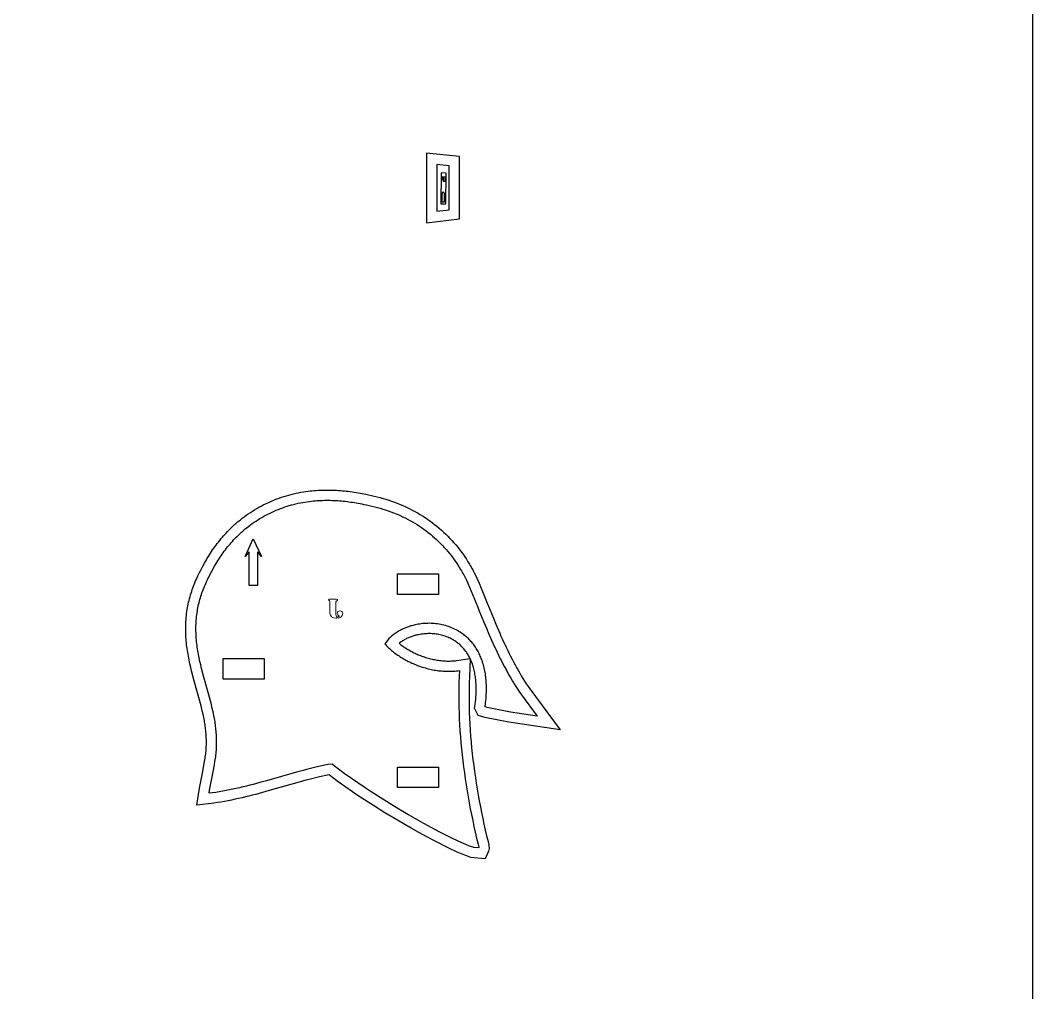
# Model space of a CAD drawing. Extents: x 0 to 48, y 0 to 96.
# Drawn here: x 23.35 to 48, y 23.67 to 47.33 of the extents above; entities that cross this region are included whole.
import ezdxf

# ---------------------------------------------------------------- set-up
doc = ezdxf.new("R2010")
doc.units = 0
doc.header["$MEASUREMENT"] = 0
for name, color, linetype in [('Cut', 250, 'CONTINUOUS'), ('Print 1', 250, 'CONTINUOUS'), ('Print 2', 250, 'CONTINUOUS'), ('Print 3', 250, 'CONTINUOUS')]:
    doc.layers.add(name, color=color, linetype=linetype)

msp = doc.modelspace()

# ---------------------------------------------------------------- linework, layer by layer
at = {"layer": 'Cut', "color": 7}
for points in [[(33.494, 43.819), (33.495, 42.683), (33.794, 42.719), (33.794, 43.788)], [(30.285, 35.607), (30.34, 35.615), (30.396, 35.623), (30.441, 35.628), (30.487, 35.633), (30.533, 35.637), (30.578, 35.64), (30.624, 35.643), (30.669, 35.646), (30.715, 35.647), (30.761, 35.649), (30.807, 35.649), (30.852, 35.649), (30.898, 35.649), (30.944, 35.647), (30.989, 35.646), (31.035, 35.644), (31.081, 35.641), (31.126, 35.637), (31.172, 35.634), (31.218, 35.629), (31.263, 35.624), (31.308, 35.619), (31.354, 35.613), (31.399, 35.607), (31.444, 35.6), (31.49, 35.593), (31.535, 35.585), (31.58, 35.577), (31.625, 35.568), (31.669, 35.559), (31.714, 35.549), (31.782, 35.537), (31.849, 35.523), (31.916, 35.508), (31.983, 35.492), (32.05, 35.474), (32.116, 35.456), (32.182, 35.436), (32.247, 35.415), (32.313, 35.393), (32.377, 35.37), (32.442, 35.345), (32.505, 35.32), (32.569, 35.293), (32.631, 35.264), (32.662, 35.25), (32.723, 35.221), (32.782, 35.19), (32.841, 35.159), (32.899, 35.126), (32.957, 35.092), (33.013, 35.057), (33.069, 35.021), (33.125, 34.983), (33.179, 34.945), (33.233, 34.905), (33.286, 34.864), (33.338, 34.822), (33.389, 34.78), (33.439, 34.736), (33.489, 34.691), (33.537, 34.645), (33.585, 34.598), (33.631, 34.55), (33.677, 34.502), (33.721, 34.452), (33.765, 34.401), (33.807, 34.35), (33.849, 34.298), (33.889, 34.244), (33.928, 34.19), (33.967, 34.136), (34.004, 34.08), (34.039, 34.023), (34.074, 33.966), (34.093, 33.934), (34.112, 33.902), (34.13, 33.869), (34.148, 33.836), (34.166, 33.803), (34.183, 33.77), (34.216, 33.703), (34.248, 33.636), (34.293, 33.533), (34.49, 33.048), (34.518, 32.979), (34.639, 32.684), (34.701, 32.537), (34.764, 32.39), (34.796, 32.317), (34.828, 32.244), (34.861, 32.171), (34.894, 32.099), (34.928, 32.026), (34.962, 31.954), (34.997, 31.882), (35.032, 31.811), (35.068, 31.74), (35.104, 31.669), (35.141, 31.598), (35.179, 31.528), (35.217, 31.458), (35.256, 31.389), (35.296, 31.32), (35.337, 31.251), (35.378, 31.183), (35.42, 31.115), (35.463, 31.048), (35.507, 30.981), (35.552, 30.915), (35.935, 30.399), (35.289, 30.496), (34.719, 30.609), (34.678, 30.62), (34.672, 30.634), (34.681, 30.708), (34.689, 30.783), (34.692, 30.821), (34.695, 30.858), (34.697, 30.896), (34.699, 30.934), (34.701, 30.972), (34.702, 31.009), (34.702, 31.047), (34.702, 31.085), (34.702, 31.122), (34.701, 31.16), (34.699, 31.198), (34.697, 31.235), (34.694, 31.273), (34.69, 31.311), (34.686, 31.348), (34.681, 31.385), (34.676, 31.422), (34.67, 31.46), (34.663, 31.497), (34.655, 31.533), (34.647, 31.57), (34.638, 31.607), (34.628, 31.643), (34.617, 31.679), (34.606, 31.716), (34.597, 31.744), (34.586, 31.773), (34.576, 31.801), (34.564, 31.83), (34.552, 31.858), (34.54, 31.885), (34.527, 31.913), (34.513, 31.94), (34.499, 31.967), (34.484, 31.993), (34.469, 32.02), (34.453, 32.045), (34.436, 32.071), (34.419, 32.096), (34.401, 32.121), (34.383, 32.145), (34.364, 32.169), (34.345, 32.193), (34.325, 32.216), (34.305, 32.238), (34.284, 32.26), (34.263, 32.282), (34.241, 32.303), (34.218, 32.323), (34.195, 32.343), (34.172, 32.362), (34.148, 32.381), (34.123, 32.399), (34.098, 32.416), (34.065, 32.439), (34.031, 32.46), (33.997, 32.479), (33.962, 32.498), (33.927, 32.516), (33.891, 32.533), (33.855, 32.548), (33.818, 32.563), (33.781, 32.576), (33.743, 32.589), (33.705, 32.6), (33.667, 32.61), (33.628, 32.619), (33.59, 32.627), (33.551, 32.634), (33.511, 32.64), (33.472, 32.645), (33.433, 32.649), (33.393, 32.652), (33.353, 32.654), (33.314, 32.655), (33.274, 32.654), (33.234, 32.653), (33.195, 32.651), (33.155, 32.647), (33.116, 32.643), (33.077, 32.638), (33.038, 32.632), (32.999, 32.624), (32.971, 32.618), (32.944, 32.612), (32.916, 32.605), (32.889, 32.598), (32.862, 32.59), (32.835, 32.582), (32.808, 32.573), (32.781, 32.563), (32.755, 32.553), (32.728, 32.543), (32.702, 32.532), (32.677, 32.52), (32.651, 32.508), (32.626, 32.496), (32.601, 32.482), (32.576, 32.469), (32.551, 32.454), (32.527, 32.44), (32.504, 32.424), (32.48, 32.408), (32.457, 32.392), (32.435, 32.375), (32.413, 32.357), (32.391, 32.339), (32.37, 32.321), (32.349, 32.301), (32.329, 32.282), (32.309, 32.261), (32.29, 32.24), (32.228, 32.155), (32.25, 32.131), (32.273, 32.108), (32.296, 32.085), (32.319, 32.062), (32.343, 32.04), (32.367, 32.018), (32.392, 31.997), (32.417, 31.976), (32.442, 31.956), (32.468, 31.936), (32.494, 31.916), (32.521, 31.897), (32.547, 31.879), (32.574, 31.86), (32.602, 31.842), (32.629, 31.825), (32.657, 31.808), (32.685, 31.791), (32.713, 31.775), (32.742, 31.76), (32.771, 31.744), (32.8, 31.729), (32.829, 31.715), (32.858, 31.701), (32.888, 31.687), (32.918, 31.674), (32.948, 31.661), (32.978, 31.649), (33.008, 31.637), (33.042, 31.624), (33.076, 31.612), (33.111, 31.6), (33.145, 31.589), (33.18, 31.578), (33.215, 31.568), (33.25, 31.558), (33.286, 31.549), (33.321, 31.541), (33.357, 31.533), (33.392, 31.526), (33.428, 31.519), (33.464, 31.513), (33.5, 31.507), (33.536, 31.502), (33.572, 31.498), (33.609, 31.495), (33.645, 31.492), (33.681, 31.49), (33.718, 31.488), (33.754, 31.487), (33.79, 31.487), (33.827, 31.488), (33.863, 31.489), (33.899, 31.491), (33.936, 31.494), (33.972, 31.497), (34.008, 31.502), (34.044, 31.507), (34.037, 31.36), (34.032, 31.213), (34.029, 31.066), (34.028, 30.919), (34.029, 30.772), (34.031, 30.625), (34.035, 30.478), (34.041, 30.331), (34.048, 30.185), (34.057, 30.038), (34.068, 29.891), (34.08, 29.745), (34.094, 29.599), (34.109, 29.452), (34.126, 29.306), (34.144, 29.161), (34.164, 29.015), (34.184, 28.869), (34.207, 28.724), (34.23, 28.579), (34.255, 28.434), (34.282, 28.289), (34.309, 28.144), (34.338, 28), (34.367, 27.856), (34.398, 27.712), (34.43, 27.569), (34.463, 27.426), (34.497, 27.283), (34.513, 27.22), (34.514, 27.201), (34.512, 27.192), (34.51, 27.189), (34.384, 27.201), (34.375, 27.205), (34.288, 27.236), (34.203, 27.27), (34.09, 27.318), (33.895, 27.408), (33.567, 27.574), (33.373, 27.677), (33.182, 27.782), (32.991, 27.889), (32.801, 27.998), (32.612, 28.109), (32.362, 28.26), (32.114, 28.414), (31.868, 28.571), (31.746, 28.65), (31.241, 28.999), (31.105, 29.102), (30.998, 29.188), (30.946, 29.231), (30.838, 29.216), (30.579, 29.162), (30.323, 29.099), (30.241, 29.077), (30.079, 29.032), (29.348, 28.824), (29.185, 28.779), (29.104, 28.757), (29.023, 28.735), (28.941, 28.714), (28.859, 28.693), (28.777, 28.673), (28.695, 28.654), (28.613, 28.635), (28.531, 28.617), (28.448, 28.6), (28.365, 28.584), (28.283, 28.568), (28.199, 28.554), (28.116, 28.541), (28.032, 28.529), (27.949, 28.518), (27.961, 28.599), (28.041, 29), (28.082, 29.214), (28.094, 29.295), (28.101, 29.333), (28.107, 29.372), (28.112, 29.41), (28.117, 29.449), (28.121, 29.487), (28.125, 29.526), (28.128, 29.565), (28.13, 29.604), (28.132, 29.642), (28.133, 29.681), (28.134, 29.72), (28.135, 29.759), (28.134, 29.798), (28.134, 29.837), (28.133, 29.876), (28.131, 29.914), (28.129, 29.953), (28.126, 29.992), (28.123, 30.031), (28.119, 30.069), (28.115, 30.108), (28.111, 30.147), (28.106, 30.185), (28.1, 30.224), (28.095, 30.262), (28.088, 30.301), (28.082, 30.339), (28.067, 30.415), (28.049, 30.501), (28.029, 30.586), (27.998, 30.713), (27.823, 31.346), (27.768, 31.557), (27.747, 31.642), (27.727, 31.728), (27.709, 31.814), (27.7, 31.857), (27.692, 31.9), (27.685, 31.944), (27.677, 31.987), (27.67, 32.031), (27.664, 32.074), (27.658, 32.118), (27.653, 32.162), (27.648, 32.206), (27.644, 32.249), (27.64, 32.293), (27.637, 32.337), (27.635, 32.381), (27.633, 32.425), (27.632, 32.469), (27.631, 32.513), (27.632, 32.557), (27.632, 32.601), (27.634, 32.645), (27.636, 32.689), (27.639, 32.733), (27.643, 32.776), (27.647, 32.82), (27.653, 32.864), (27.659, 32.908), (27.665, 32.949), (27.672, 32.99), (27.68, 33.032), (27.688, 33.072), (27.697, 33.113), (27.707, 33.154), (27.717, 33.194), (27.728, 33.234), (27.74, 33.274), (27.752, 33.314), (27.765, 33.354), (27.778, 33.393), (27.792, 33.432), (27.807, 33.471), (27.822, 33.51), (27.838, 33.549), (27.854, 33.587), (27.87, 33.626), (27.887, 33.664), (27.905, 33.702), (27.922, 33.74), (27.941, 33.777), (27.978, 33.852), (28.017, 33.926), (28.057, 33.999), (28.077, 34.035), (28.099, 34.074), (28.122, 34.112), (28.145, 34.15), (28.169, 34.188), (28.193, 34.225), (28.218, 34.263), (28.243, 34.3), (28.269, 34.336), (28.294, 34.373), (28.321, 34.409), (28.348, 34.444), (28.375, 34.48), (28.403, 34.514), (28.431, 34.549), (28.46, 34.583), (28.489, 34.617), (28.519, 34.65), (28.549, 34.683), (28.58, 34.716), (28.611, 34.748), (28.642, 34.779), (28.674, 34.81), (28.706, 34.841), (28.739, 34.871), (28.773, 34.901), (28.806, 34.93), (28.841, 34.959), (28.875, 34.987), (28.911, 35.014), (28.955, 35.048), (29.001, 35.081), (29.047, 35.113), (29.093, 35.144), (29.14, 35.175), (29.188, 35.204), (29.236, 35.233), (29.285, 35.26), (29.334, 35.287), (29.384, 35.313), (29.434, 35.338), (29.484, 35.362), (29.535, 35.385), (29.587, 35.407), (29.639, 35.428), (29.691, 35.449), (29.743, 35.468), (29.796, 35.486), (29.85, 35.504), (29.903, 35.52), (29.957, 35.536), (30.011, 35.55), (30.065, 35.563), (30.12, 35.576), (30.175, 35.587), (30.23, 35.598)], [(33.976, 31.75), (34.305, 31.797), (34.302, 31.803), (34.291, 31.825), (34.279, 31.847), (34.267, 31.869), (34.254, 31.891), (34.241, 31.912), (34.228, 31.933), (34.214, 31.953), (34.199, 31.973), (34.185, 31.993), (34.169, 32.013), (34.154, 32.031), (34.138, 32.05), (34.121, 32.068), (34.105, 32.086), (34.088, 32.103), (34.07, 32.12), (34.052, 32.136), (34.034, 32.152), (34.015, 32.167), (33.997, 32.182), (33.977, 32.196), (33.957, 32.21), (33.929, 32.229), (33.902, 32.245), (33.875, 32.261), (33.847, 32.277), (33.818, 32.291), (33.789, 32.304), (33.76, 32.317), (33.73, 32.329), (33.699, 32.34), (33.668, 32.35), (33.637, 32.359), (33.606, 32.368), (33.574, 32.375), (33.542, 32.382), (33.51, 32.388), (33.477, 32.393), (33.444, 32.397), (33.411, 32.4), (33.378, 32.402), (33.345, 32.404), (33.312, 32.405), (33.279, 32.404), (33.246, 32.403), (33.212, 32.401), (33.179, 32.399), (33.146, 32.395), (33.113, 32.391), (33.081, 32.385), (33.048, 32.379), (33.025, 32.374), (33.002, 32.369), (32.979, 32.363), (32.956, 32.357), (32.934, 32.351), (32.911, 32.344), (32.889, 32.336), (32.867, 32.328), (32.845, 32.32), (32.823, 32.312), (32.802, 32.303), (32.781, 32.293), (32.76, 32.283), (32.74, 32.273), (32.719, 32.262), (32.699, 32.251), (32.68, 32.24), (32.661, 32.228), (32.642, 32.216), (32.624, 32.204), (32.606, 32.191), (32.588, 32.177), (32.577, 32.169), (32.597, 32.152), (32.62, 32.135), (32.643, 32.118), (32.666, 32.101), (32.689, 32.084), (32.713, 32.068), (32.737, 32.053), (32.761, 32.037), (32.786, 32.022), (32.81, 32.008), (32.836, 31.993), (32.861, 31.979), (32.886, 31.966), (32.912, 31.953), (32.938, 31.94), (32.965, 31.927), (32.991, 31.915), (33.018, 31.903), (33.044, 31.892), (33.071, 31.881), (33.098, 31.87), (33.128, 31.859), (33.159, 31.848), (33.19, 31.837), (33.221, 31.827), (33.252, 31.818), (33.283, 31.809), (33.314, 31.8), (33.346, 31.792), (33.377, 31.785), (33.409, 31.777), (33.441, 31.771), (33.472, 31.765), (33.504, 31.76), (33.536, 31.755), (33.567, 31.751), (33.599, 31.747), (33.631, 31.744), (33.663, 31.741), (33.694, 31.739), (33.726, 31.738), (33.757, 31.737), (33.789, 31.737), (33.82, 31.738), (33.851, 31.739), (33.883, 31.74), (33.914, 31.743), (33.945, 31.746)]]:
    msp.add_lwpolyline(points, close=True, dxfattribs=at)
at = {"layer": 'Print 1', "color": 250, "linetype": 'Continuous'}
msp.add_lwpolyline([(33.596, 43.614), (33.588, 42.864), (33.713, 42.863), (33.721, 43.613)], close=True, dxfattribs=at)
at = {"layer": 'Print 1', "color": 250, "lineweight": 0}
for points in [[(33.614, 43.521), (33.648, 43.521), (33.648, 43.511), (33.638, 43.509), (33.63, 43.503), (33.626, 43.498), (33.623, 43.49), (33.621, 43.488), (33.619, 43.486), (33.615, 43.488), (33.614, 43.492)], [(33.633, 43.488), (33.636, 43.487), (33.637, 43.482), (33.641, 43.475), (33.648, 43.47), (33.648, 43.46), (33.641, 43.457), (33.637, 43.448), (33.636, 43.444), (33.633, 43.443), (33.63, 43.444), (33.628, 43.45), (33.628, 43.481), (33.629, 43.486)], [(33.655, 43.521), (33.693, 43.521), (33.698, 43.519), (33.7, 43.516), (33.696, 43.512), (33.693, 43.511), (33.692, 43.51), (33.691, 43.506), (33.691, 43.423), (33.692, 43.419), (33.693, 43.418), (33.696, 43.417), (33.7, 43.412), (33.698, 43.409), (33.693, 43.408), (33.652, 43.408), (33.647, 43.409), (33.645, 43.413), (33.649, 43.417), (33.652, 43.418), (33.654, 43.419), (33.655, 43.424)], [(30.885, 33.241), (31.052, 33.241), (31.073, 33.237), (31.08, 33.223), (31.065, 33.205), (31.052, 33.202), (31.04, 33.178), (31.04, 32.867), (31.044, 32.84), (31.049, 32.832), (31.059, 32.823), (31.062, 32.822), (31.062, 32.783), (31.032, 32.783), (30.981, 32.79), (30.98, 32.792), (30.931, 32.816), (30.903, 32.855), (30.894, 32.906), (30.894, 33.181), (30.885, 33.202), (30.874, 33.207), (30.861, 33.223), (30.873, 33.24)], [(31.135, 32.963), (31.139, 32.963), (31.184, 32.942), (31.189, 32.936), (31.204, 32.891), (31.192, 32.844), (31.157, 32.808), (31.144, 32.799), (31.091, 32.784), (31.091, 32.822), (31.106, 32.825), (31.114, 32.829), (31.117, 32.834), (31.111, 32.838), (31.083, 32.858), (31.068, 32.897), (31.068, 32.898), (31.088, 32.944), (31.089, 32.945)]]:
    msp.add_lwpolyline(points, close=True, dxfattribs=at)
at = {"layer": 'Print 1'}
msp.add_lwpolyline([(33.674, 43.092), (33.674, 42.905), (33.628, 42.905), (33.628, 43.092), (33.606, 43.066), (33.651, 43.163), (33.696, 43.066)], close=True, dxfattribs=at)
at = {"layer": 'Print 1', "color": 250}
for points in [[(29.129, 34.398), (29.129, 33.574), (28.923, 33.574), (28.923, 34.398), (28.828, 34.284), (29.026, 34.709), (29.224, 34.284)], [(32.537, 33.859), (33.537, 33.859), (33.537, 33.359), (32.537, 33.359)], [(28.293, 31.799), (29.293, 31.799), (29.293, 31.299), (28.293, 31.299)], [(32.537, 29.157), (33.537, 29.157), (33.537, 28.657), (32.537, 28.657)]]:
    msp.add_lwpolyline(points, close=True, dxfattribs=at)
at = {"layer": 'Print 2', "color": 7}
for points in [[(33.244, 44.097), (33.246, 42.401), (34.044, 42.497), (34.044, 44.013)], [(30.246, 35.854), (30.306, 35.863), (30.365, 35.871), (30.414, 35.877), (30.463, 35.882), (30.512, 35.886), (30.561, 35.89), (30.609, 35.893), (30.658, 35.895), (30.707, 35.897), (30.756, 35.899), (30.805, 35.899), (30.854, 35.899), (30.903, 35.899), (30.951, 35.897), (31, 35.896), (31.049, 35.893), (31.097, 35.89), (31.146, 35.887), (31.194, 35.883), (31.243, 35.878), (31.291, 35.873), (31.339, 35.867), (31.387, 35.861), (31.435, 35.854), (31.483, 35.847), (31.531, 35.839), (31.578, 35.831), (31.626, 35.823), (31.673, 35.813), (31.721, 35.804), (31.763, 35.795), (31.83, 35.782), (31.901, 35.767), (31.973, 35.751), (32.044, 35.734), (32.115, 35.716), (32.185, 35.696), (32.256, 35.675), (32.326, 35.653), (32.395, 35.629), (32.464, 35.604), (32.533, 35.578), (32.601, 35.55), (32.669, 35.521), (32.736, 35.491), (32.77, 35.475), (32.834, 35.445), (32.898, 35.412), (32.961, 35.378), (33.024, 35.343), (33.086, 35.306), (33.147, 35.268), (33.207, 35.229), (33.267, 35.189), (33.326, 35.147), (33.383, 35.105), (33.44, 35.061), (33.496, 35.016), (33.551, 34.97), (33.606, 34.923), (33.659, 34.874), (33.711, 34.825), (33.762, 34.774), (33.812, 34.723), (33.861, 34.67), (33.909, 34.617), (33.956, 34.563), (34.002, 34.507), (34.047, 34.451), (34.09, 34.393), (34.132, 34.335), (34.173, 34.276), (34.213, 34.216), (34.252, 34.155), (34.288, 34.096), (34.308, 34.062), (34.329, 34.026), (34.349, 33.99), (34.369, 33.955), (34.387, 33.919), (34.406, 33.883), (34.441, 33.812), (34.475, 33.739), (34.523, 33.631), (34.721, 33.143), (34.75, 33.074), (34.87, 32.78), (34.931, 32.634), (34.993, 32.489), (35.024, 32.418), (35.056, 32.346), (35.088, 32.275), (35.121, 32.204), (35.154, 32.133), (35.187, 32.062), (35.221, 31.992), (35.256, 31.922), (35.291, 31.853), (35.326, 31.784), (35.362, 31.715), (35.398, 31.647), (35.436, 31.58), (35.473, 31.512), (35.512, 31.446), (35.551, 31.38), (35.591, 31.314), (35.632, 31.249), (35.673, 31.184), (35.715, 31.12), (35.756, 31.06), (36.496, 30.063), (35.246, 30.249), (34.663, 30.366), (34.501, 30.408), (34.414, 30.593), (34.433, 30.737), (34.44, 30.807), (34.443, 30.841), (34.446, 30.876), (34.448, 30.911), (34.45, 30.945), (34.451, 30.98), (34.452, 31.014), (34.452, 31.048), (34.452, 31.083), (34.452, 31.117), (34.451, 31.151), (34.449, 31.185), (34.447, 31.218), (34.445, 31.252), (34.441, 31.285), (34.438, 31.318), (34.434, 31.351), (34.429, 31.384), (34.423, 31.416), (34.417, 31.449), (34.411, 31.481), (34.404, 31.513), (34.396, 31.544), (34.387, 31.576), (34.378, 31.607), (34.368, 31.639), (34.36, 31.663), (34.352, 31.687), (34.343, 31.711), (34.333, 31.734), (34.323, 31.757), (34.313, 31.78), (34.308, 31.791), (34.287, 31.35), (34.282, 31.206), (34.279, 31.062), (34.278, 30.918), (34.279, 30.774), (34.281, 30.63), (34.285, 30.486), (34.29, 30.343), (34.298, 30.199), (34.306, 30.055), (34.317, 29.911), (34.329, 29.767), (34.342, 29.623), (34.357, 29.48), (34.374, 29.336), (34.392, 29.193), (34.411, 29.049), (34.432, 28.906), (34.454, 28.763), (34.477, 28.62), (34.502, 28.477), (34.527, 28.334), (34.554, 28.192), (34.583, 28.05), (34.612, 27.908), (34.642, 27.766), (34.674, 27.624), (34.706, 27.483), (34.74, 27.342), (34.761, 27.259), (34.766, 27.178), (34.749, 27.112), (34.667, 26.923), (34.324, 26.956), (34.285, 26.971), (34.2, 27.002), (34.108, 27.038), (33.988, 27.089), (33.786, 27.183), (33.451, 27.352), (33.255, 27.457), (33.06, 27.564), (32.867, 27.672), (32.675, 27.782), (32.484, 27.894), (32.232, 28.047), (31.981, 28.202), (31.733, 28.36), (31.606, 28.442), (31.094, 28.797), (30.951, 28.905), (30.873, 28.967), (30.635, 28.918), (30.385, 28.857), (30.307, 28.836), (30.146, 28.792), (29.416, 28.583), (29.252, 28.538), (29.169, 28.515), (29.086, 28.493), (29.003, 28.472), (28.92, 28.451), (28.836, 28.43), (28.752, 28.41), (28.667, 28.391), (28.583, 28.372), (28.498, 28.355), (28.412, 28.338), (28.326, 28.322), (28.24, 28.307), (28.154, 28.294), (28.067, 28.281), (27.652, 28.227), (27.714, 28.642), (27.796, 29.048), (27.835, 29.256), (27.847, 29.335), (27.854, 29.373), (27.859, 29.408), (27.864, 29.443), (27.868, 29.478), (27.872, 29.512), (27.876, 29.548), (27.878, 29.583), (27.881, 29.618), (27.882, 29.653), (27.884, 29.689), (27.884, 29.724), (27.885, 29.759), (27.884, 29.795), (27.884, 29.831), (27.883, 29.866), (27.881, 29.902), (27.879, 29.938), (27.877, 29.973), (27.874, 30.009), (27.87, 30.045), (27.867, 30.081), (27.863, 30.116), (27.858, 30.152), (27.853, 30.188), (27.848, 30.224), (27.842, 30.259), (27.836, 30.294), (27.822, 30.366), (27.805, 30.447), (27.786, 30.528), (27.756, 30.65), (27.582, 31.281), (27.526, 31.496), (27.504, 31.584), (27.483, 31.673), (27.464, 31.763), (27.455, 31.809), (27.446, 31.855), (27.438, 31.901), (27.431, 31.947), (27.423, 31.993), (27.417, 32.04), (27.41, 32.086), (27.405, 32.133), (27.4, 32.18), (27.395, 32.227), (27.391, 32.274), (27.388, 32.322), (27.385, 32.369), (27.383, 32.416), (27.382, 32.464), (27.381, 32.512), (27.382, 32.56), (27.382, 32.608), (27.384, 32.656), (27.387, 32.704), (27.39, 32.752), (27.394, 32.8), (27.399, 32.848), (27.405, 32.897), (27.411, 32.943), (27.418, 32.988), (27.426, 33.034), (27.434, 33.079), (27.443, 33.124), (27.453, 33.169), (27.464, 33.214), (27.475, 33.258), (27.488, 33.302), (27.5, 33.346), (27.514, 33.389), (27.528, 33.433), (27.542, 33.475), (27.558, 33.518), (27.573, 33.56), (27.589, 33.602), (27.606, 33.644), (27.623, 33.685), (27.641, 33.726), (27.659, 33.767), (27.678, 33.807), (27.697, 33.847), (27.716, 33.888), (27.756, 33.966), (27.796, 34.044), (27.838, 34.12), (27.86, 34.159), (27.884, 34.2), (27.908, 34.241), (27.933, 34.282), (27.958, 34.322), (27.984, 34.362), (28.01, 34.402), (28.037, 34.441), (28.064, 34.481), (28.092, 34.519), (28.12, 34.558), (28.149, 34.596), (28.179, 34.634), (28.209, 34.672), (28.239, 34.709), (28.27, 34.745), (28.301, 34.782), (28.333, 34.818), (28.366, 34.853), (28.399, 34.888), (28.432, 34.923), (28.466, 34.957), (28.501, 34.991), (28.536, 35.024), (28.572, 35.057), (28.608, 35.089), (28.645, 35.121), (28.682, 35.152), (28.72, 35.182), (28.758, 35.213), (28.806, 35.249), (28.856, 35.285), (28.905, 35.319), (28.956, 35.353), (29.007, 35.386), (29.058, 35.418), (29.11, 35.449), (29.163, 35.479), (29.216, 35.508), (29.27, 35.536), (29.324, 35.563), (29.379, 35.589), (29.434, 35.614), (29.49, 35.638), (29.546, 35.661), (29.602, 35.683), (29.659, 35.703), (29.717, 35.723), (29.774, 35.742), (29.832, 35.76), (29.89, 35.777), (29.949, 35.792), (30.008, 35.807), (30.067, 35.82), (30.126, 35.832), (30.186, 35.844)]]:
    msp.add_lwpolyline(points, close=True, dxfattribs=at)
at = {"layer": 'Print 3', "color": 3, "linetype": 'Continuous'}
msp.add_lwpolyline([(0, 0), (48, 0), (48, 96), (0, 96)], close=True, dxfattribs=at)
at = {"layer": 'Print 3', "color": 158, "true_color": 0x00274c}
msp.add_lwpolyline([(33.244, 44.097), (33.246, 42.401), (34.044, 42.497), (34.044, 44.013)], close=True, dxfattribs=at)
at = {"layer": 'Print 3', "color": 119, "true_color": 0x18453b}
msp.add_lwpolyline([(30.246, 35.854), (30.306, 35.863), (30.365, 35.871), (30.414, 35.877), (30.463, 35.882), (30.512, 35.886), (30.561, 35.89), (30.609, 35.893), (30.658, 35.895), (30.707, 35.897), (30.756, 35.899), (30.805, 35.899), (30.854, 35.899), (30.903, 35.899), (30.951, 35.897), (31, 35.896), (31.049, 35.893), (31.097, 35.89), (31.146, 35.887), (31.194, 35.883), (31.243, 35.878), (31.291, 35.873), (31.339, 35.867), (31.387, 35.861), (31.435, 35.854), (31.483, 35.847), (31.531, 35.839), (31.578, 35.831), (31.626, 35.823), (31.673, 35.813), (31.721, 35.804), (31.763, 35.795), (31.83, 35.782), (31.901, 35.767), (31.973, 35.751), (32.044, 35.734), (32.115, 35.716), (32.185, 35.696), (32.256, 35.675), (32.326, 35.653), (32.395, 35.629), (32.464, 35.604), (32.533, 35.578), (32.601, 35.55), (32.669, 35.521), (32.736, 35.491), (32.77, 35.475), (32.834, 35.445), (32.898, 35.412), (32.961, 35.378), (33.024, 35.343), (33.086, 35.306), (33.147, 35.268), (33.207, 35.229), (33.267, 35.189), (33.326, 35.147), (33.383, 35.105), (33.44, 35.061), (33.496, 35.016), (33.551, 34.97), (33.606, 34.923), (33.659, 34.874), (33.711, 34.825), (33.762, 34.774), (33.812, 34.723), (33.861, 34.67), (33.909, 34.617), (33.956, 34.563), (34.002, 34.507), (34.047, 34.451), (34.09, 34.393), (34.132, 34.335), (34.173, 34.276), (34.213, 34.216), (34.252, 34.155), (34.288, 34.096), (34.308, 34.062), (34.329, 34.026), (34.349, 33.99), (34.369, 33.955), (34.387, 33.919), (34.406, 33.883), (34.441, 33.812), (34.475, 33.739), (34.523, 33.631), (34.721, 33.143), (34.75, 33.074), (34.87, 32.78), (34.931, 32.634), (34.993, 32.489), (35.024, 32.418), (35.056, 32.346), (35.088, 32.275), (35.121, 32.204), (35.154, 32.133), (35.187, 32.062), (35.221, 31.992), (35.256, 31.922), (35.291, 31.853), (35.326, 31.784), (35.362, 31.715), (35.398, 31.647), (35.436, 31.58), (35.473, 31.512), (35.512, 31.446), (35.551, 31.38), (35.591, 31.314), (35.632, 31.249), (35.673, 31.184), (35.715, 31.12), (35.756, 31.06), (36.496, 30.063), (35.246, 30.249), (34.663, 30.366), (34.501, 30.408), (34.414, 30.593), (34.433, 30.737), (34.44, 30.807), (34.443, 30.841), (34.446, 30.876), (34.448, 30.911), (34.45, 30.945), (34.451, 30.98), (34.452, 31.014), (34.452, 31.048), (34.452, 31.083), (34.452, 31.117), (34.451, 31.151), (34.449, 31.185), (34.447, 31.218), (34.445, 31.252), (34.441, 31.285), (34.438, 31.318), (34.434, 31.351), (34.429, 31.384), (34.423, 31.416), (34.417, 31.449), (34.411, 31.481), (34.404, 31.513), (34.396, 31.544), (34.387, 31.576), (34.378, 31.607), (34.368, 31.639), (34.36, 31.663), (34.352, 31.687), (34.343, 31.711), (34.333, 31.734), (34.323, 31.757), (34.313, 31.78), (34.308, 31.791), (34.287, 31.35), (34.282, 31.206), (34.279, 31.062), (34.278, 30.918), (34.279, 30.774), (34.281, 30.63), (34.285, 30.486), (34.29, 30.343), (34.298, 30.199), (34.306, 30.055), (34.317, 29.911), (34.329, 29.767), (34.342, 29.623), (34.357, 29.48), (34.374, 29.336), (34.392, 29.193), (34.411, 29.049), (34.432, 28.906), (34.454, 28.763), (34.477, 28.62), (34.502, 28.477), (34.527, 28.334), (34.554, 28.192), (34.583, 28.05), (34.612, 27.908), (34.642, 27.766), (34.674, 27.624), (34.706, 27.483), (34.74, 27.342), (34.761, 27.259), (34.766, 27.178), (34.749, 27.112), (34.667, 26.923), (34.324, 26.956), (34.285, 26.971), (34.2, 27.002), (34.108, 27.038), (33.988, 27.089), (33.786, 27.183), (33.451, 27.352), (33.255, 27.457), (33.06, 27.564), (32.867, 27.672), (32.675, 27.782), (32.484, 27.894), (32.232, 28.047), (31.981, 28.202), (31.733, 28.36), (31.606, 28.442), (31.094, 28.797), (30.951, 28.905), (30.873, 28.967), (30.635, 28.918), (30.385, 28.857), (30.307, 28.836), (30.146, 28.792), (29.416, 28.583), (29.252, 28.538), (29.169, 28.515), (29.086, 28.493), (29.003, 28.472), (28.92, 28.451), (28.836, 28.43), (28.752, 28.41), (28.667, 28.391), (28.583, 28.372), (28.498, 28.355), (28.412, 28.338), (28.326, 28.322), (28.24, 28.307), (28.154, 28.294), (28.067, 28.281), (27.652, 28.227), (27.714, 28.642), (27.796, 29.048), (27.835, 29.256), (27.847, 29.335), (27.854, 29.373), (27.859, 29.408), (27.864, 29.443), (27.868, 29.478), (27.872, 29.512), (27.876, 29.548), (27.878, 29.583), (27.881, 29.618), (27.882, 29.653), (27.884, 29.689), (27.884, 29.724), (27.885, 29.759), (27.884, 29.795), (27.884, 29.831), (27.883, 29.866), (27.881, 29.902), (27.879, 29.938), (27.877, 29.973), (27.874, 30.009), (27.87, 30.045), (27.867, 30.081), (27.863, 30.116), (27.858, 30.152), (27.853, 30.188), (27.848, 30.224), (27.842, 30.259), (27.836, 30.294), (27.822, 30.366), (27.805, 30.447), (27.786, 30.528), (27.756, 30.65), (27.582, 31.281), (27.526, 31.496), (27.504, 31.584), (27.483, 31.673), (27.464, 31.763), (27.455, 31.809), (27.446, 31.855), (27.438, 31.901), (27.431, 31.947), (27.423, 31.993), (27.417, 32.04), (27.41, 32.086), (27.405, 32.133), (27.4, 32.18), (27.395, 32.227), (27.391, 32.274), (27.388, 32.322), (27.385, 32.369), (27.383, 32.416), (27.382, 32.464), (27.381, 32.512), (27.382, 32.56), (27.382, 32.608), (27.384, 32.656), (27.387, 32.704), (27.39, 32.752), (27.394, 32.8), (27.399, 32.848), (27.405, 32.897), (27.411, 32.943), (27.418, 32.988), (27.426, 33.034), (27.434, 33.079), (27.443, 33.124), (27.453, 33.169), (27.464, 33.214), (27.475, 33.258), (27.488, 33.302), (27.5, 33.346), (27.514, 33.389), (27.528, 33.433), (27.542, 33.475), (27.558, 33.518), (27.573, 33.56), (27.589, 33.602), (27.606, 33.644), (27.623, 33.685), (27.641, 33.726), (27.659, 33.767), (27.678, 33.807), (27.697, 33.847), (27.716, 33.888), (27.756, 33.966), (27.796, 34.044), (27.838, 34.12), (27.86, 34.159), (27.884, 34.2), (27.908, 34.241), (27.933, 34.282), (27.958, 34.322), (27.984, 34.362), (28.01, 34.402), (28.037, 34.441), (28.064, 34.481), (28.092, 34.519), (28.12, 34.558), (28.149, 34.596), (28.179, 34.634), (28.209, 34.672), (28.239, 34.709), (28.27, 34.745), (28.301, 34.782), (28.333, 34.818), (28.366, 34.853), (28.399, 34.888), (28.432, 34.923), (28.466, 34.957), (28.501, 34.991), (28.536, 35.024), (28.572, 35.057), (28.608, 35.089), (28.645, 35.121), (28.682, 35.152), (28.72, 35.182), (28.758, 35.213), (28.806, 35.249), (28.856, 35.285), (28.905, 35.319), (28.956, 35.353), (29.007, 35.386), (29.058, 35.418), (29.11, 35.449), (29.163, 35.479), (29.216, 35.508), (29.27, 35.536), (29.324, 35.563), (29.379, 35.589), (29.434, 35.614), (29.49, 35.638), (29.546, 35.661), (29.602, 35.683), (29.659, 35.703), (29.717, 35.723), (29.774, 35.742), (29.832, 35.76), (29.89, 35.777), (29.949, 35.792), (30.008, 35.807), (30.067, 35.82), (30.126, 35.832), (30.186, 35.844)], close=True, dxfattribs=at)

doc.saveas('drawing.dxf')
